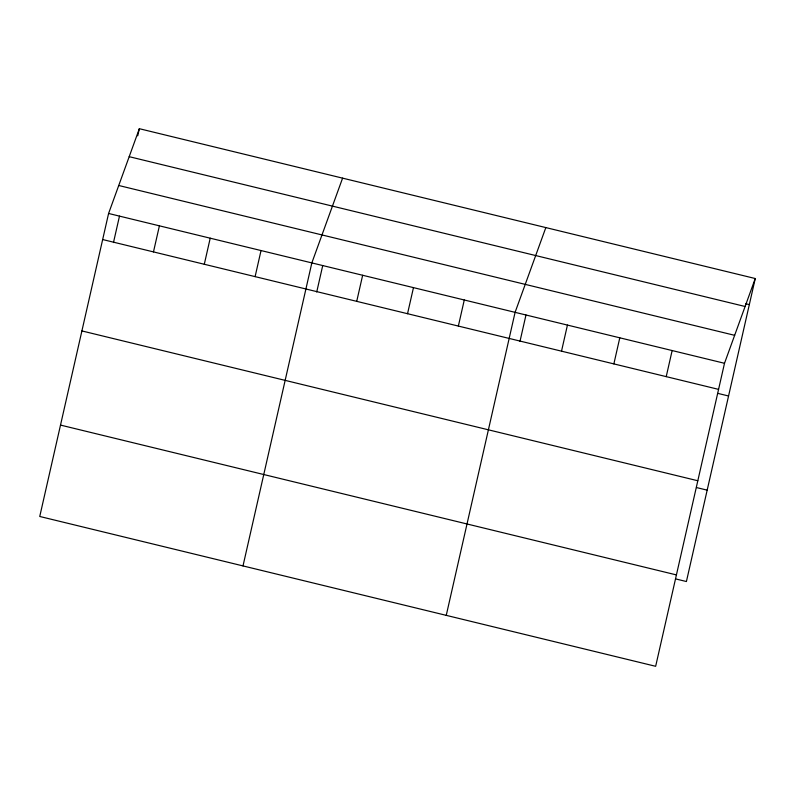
<?xml version="1.0" encoding="UTF-8"?>
<svg xmlns="http://www.w3.org/2000/svg" width="795" height="795" viewBox="0 0 795 795"><rect width="100%" height="100%" fill="white"/><g stroke="black" fill="none" stroke-linecap="round" stroke-linejoin="round"><path stroke-width="1.19" d="M108.587 213.467L39.75 516.472L655.656 666.299L724.503 363.285L755.25 278.528L139.344 128.701L108.587 213.467L724.503 363.285M113.476 242.564L119.489 216.111M137.724 135.816L139.344 128.701M153.475 251.906L159.407 225.83M204.295 264.268L210.218 238.192M255.106 276.63L261.028 250.544M243.002 565.921L311.839 262.906L342.595 178.14M316.728 292.003L322.73 265.55M356.726 301.345L362.649 275.269M407.537 313.707L413.47 287.631M458.357 326.069L464.28 299.993M446.253 615.36L515.09 312.346L545.837 227.589M519.97 341.443L525.982 314.989M561.518 351.161L567.441 325.085M613.869 363.901L619.792 337.815M666.22 376.631L672.143 350.555M755.25 278.528L686.413 581.533L675.7 578.929M745.76 303.73L749.327 304.604M129.197 156.675L745.104 306.492M118.743 185.493L734.65 335.321M102.664 239.543L718.571 389.371M717.855 393.386L728.558 395.99M81.905 330.929L697.811 480.756M696.46 487.544L707.172 490.147M60.509 425.087L676.416 574.914"/></g></svg>
